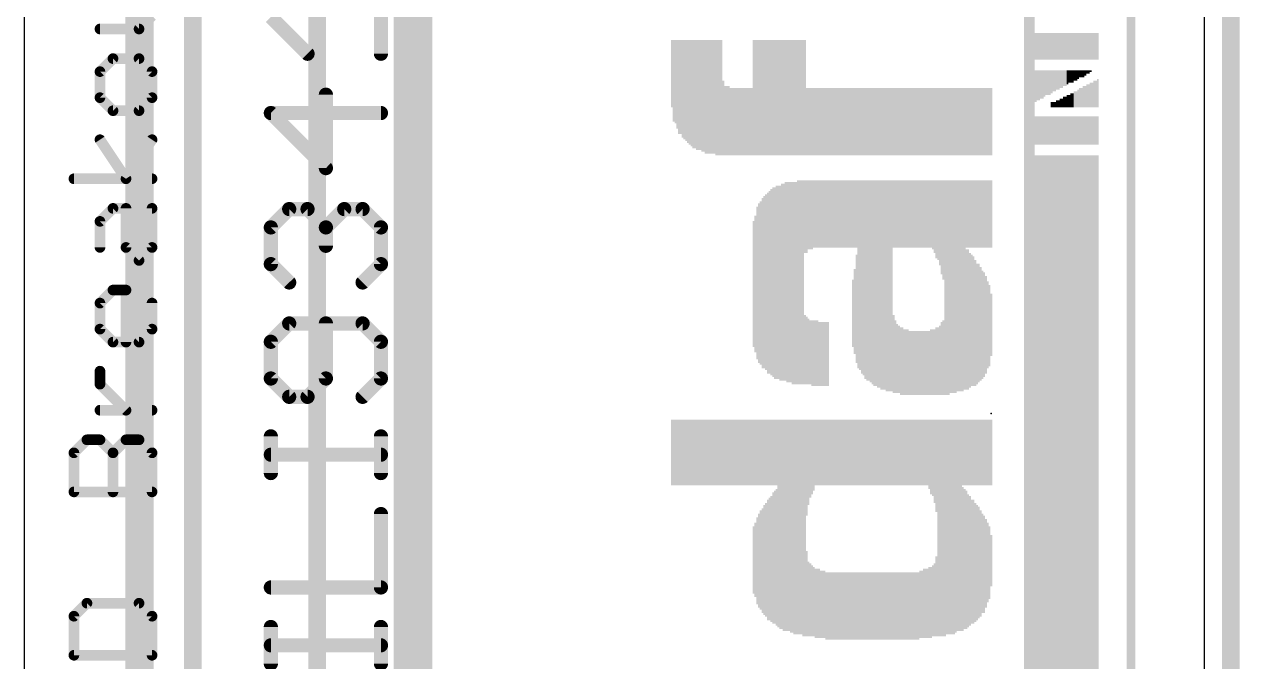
# Model space of a CAD drawing. Extents: x -0.6 to 62.7, y -0.8 to 53.6.
# Drawn here: x 45.34 to 62.74, y 22.74 to 31.86 of the extents above; entities that cross this region are included whole.
import ezdxf

# ---------------------------------------------------------------- set-up
doc = ezdxf.new("R2010")
doc.units = 0
for name, color, linetype in [('1', 12, 'CONTINUOUS'), ('16', 132, 'CONTINUOUS'), ('20', 53, 'CONTINUOUS'), ('21', 40, 'CONTINUOUS'), ('22', 6, 'CONTINUOUS'), ('24', 6, 'CONTINUOUS')]:
    doc.layers.add(name, color=color, linetype=linetype)

# ---------------------------------------------------------------- blocks, each defined once
blk = doc.blocks.new('RECT')
blk.add_solid([(-0.5, -0.5), (0.5, -0.5), (-0.5, 0.5), (0.5, 0.5)])

msp = doc.modelspace()

# ---------------------------------------------------------------- linework, layer by layer
at = {"layer": '1'}
for points, const_width in [([(62.611, -0.508), (62.611, 53.467)], 0.254), ([(47.752, 47.498), (47.752, 11.938)], 0.254), ([(46.99, 42.291), (46.99, 7.94)], 0.4064), ([(50.83, 9.84), (50.83, 41.559)], 0.4064)]:
    msp.add_lwpolyline(points, dxfattribs=dict(at, const_width=const_width))
at = {"layer": '16', "const_width": 0.254}
for points in [[(62.611, -0.635), (62.611, 53.34)], [(51.054, 38.608), (51.054, 9.525)], [(49.53, 10.922), (49.53, 37.338)]]:
    msp.add_lwpolyline(points, dxfattribs=at)
at = {"layer": '20'}
for p, q in [((62.23, 50.038), (62.23, 2.54)), ((45.339, 41.402), (45.339, 11.176))]:
    msp.add_line(p, q, dxfattribs=at)
at = {"layer": '21'}
for points, const_width in [([(50.4444, 31.4391), (50.4444, 32.4899)], 0.2032), ([(46.9814, 31.7933), (47.1678, 31.9798)], 0.1524), ([(49.3936, 31.4391), (48.8683, 31.9645)], 0.2032), ([(46.4221, 31.7933), (46.9814, 31.7933)], 0.1524), ([(46.6085, 31.3696), (46.4221, 31.1832)], 0.1524), ([(46.9814, 31.3696), (46.6085, 31.3696)], 0.1524), ([(47.1678, 31.1832), (46.9814, 31.3696)], 0.1524), ([(46.4221, 31.1832), (46.4221, 30.8104)], 0.1524), ([(47.1678, 30.8104), (47.1678, 31.1832)], 0.1524), ([(46.4221, 30.8104), (46.6085, 30.6239)], 0.1524), ([(46.9814, 30.6239), (47.1678, 30.8104)], 0.1524), ([(49.6563, 29.8019), (49.6563, 30.8527)], 0.2032), ([(46.6085, 30.6239), (46.9814, 30.6239)], 0.1524), ([(50.4444, 30.59), (48.8683, 30.59)], 0.2032), ([(48.8683, 30.59), (49.6563, 29.8019)], 0.2032), ([(46.795, 29.6494), (46.4221, 30.2087)], 0.1524), ([(47.1678, 30.2087), (46.795, 29.6494)], 0.1524), ([(47.1678, 29.6494), (46.0492, 29.6494)], 0.1524), ([(46.4221, 29.0393), (46.6085, 29.2258)], 0.1524), ([(46.6085, 29.2258), (47.1678, 29.2258)], 0.1524), ([(46.795, 28.6665), (46.795, 29.2258)], 0.1524), ([(47.1678, 29.2258), (47.1678, 28.6665)], 0.1524), ([(48.8683, 28.9529), (49.1309, 29.2156)], 0.2032), ([(49.1309, 29.2156), (49.3936, 29.2156)], 0.2032), ([(49.3936, 29.2156), (49.6563, 28.9529)], 0.2032), ([(49.6563, 28.9529), (49.919, 29.2156)], 0.2032), ([(49.919, 29.2156), (50.1817, 29.2156)], 0.2032), ([(50.1817, 29.2156), (50.4444, 28.9529)], 0.2032), ([(46.4221, 28.6665), (46.4221, 29.0393)], 0.1524), ([(48.8683, 28.4275), (48.8683, 28.9529)], 0.2032), ([(49.6563, 28.9529), (49.6563, 28.6902)], 0.2032), ([(50.4444, 28.9529), (50.4444, 28.4275)], 0.2032), ([(46.9814, 28.4801), (46.795, 28.6665)], 0.1524), ([(47.1678, 28.6665), (46.9814, 28.4801)], 0.1524), ([(49.1309, 28.1648), (48.8683, 28.4275)], 0.2032), ([(50.4444, 28.4275), (50.1817, 28.1648)], 0.2032), ([(46.4221, 27.8699), (46.6085, 28.0564)], 0.1524), ([(46.6085, 28.0564), (46.795, 28.0564)], 0.1524), ([(46.795, 28.0564), (46.795, 27.3107)], 0.1524), ([(46.4221, 27.4971), (46.4221, 27.8699)], 0.1524), ([(47.1678, 27.8699), (47.1678, 27.4971)], 0.1524), ([(49.1309, 27.5784), (48.8683, 27.3157)], 0.2032), ([(50.1817, 27.5784), (49.1309, 27.5784)], 0.2032), ([(49.6563, 26.7903), (49.6563, 27.5784)], 0.2032), ([(50.4444, 27.3157), (50.1817, 27.5784)], 0.2032), ([(46.6085, 27.3107), (46.4221, 27.4971)], 0.1524), ([(47.1678, 27.4971), (46.9814, 27.3107)], 0.1524), ([(46.9814, 27.3107), (46.6085, 27.3107)], 0.1524), ([(48.8683, 27.3157), (48.8683, 26.7903)], 0.2032), ([(50.4444, 26.7903), (50.4444, 27.3157)], 0.2032), ([(46.4221, 26.709), (46.4221, 26.8954)], 0.1524), ([(48.8683, 26.7903), (49.1309, 26.5276)], 0.2032), ([(49.3936, 26.5276), (49.6563, 26.7903)], 0.2032), ([(50.1817, 26.5276), (50.4444, 26.7903)], 0.2032), ([(46.795, 26.3362), (46.4221, 26.709)], 0.1524), ([(49.1309, 26.5276), (49.3936, 26.5276)], 0.2032), ([(47.1678, 26.3362), (46.4221, 26.3362)], 0.1524), ([(46.0492, 25.726), (46.2357, 25.9125)], 0.1524), ([(46.2357, 25.9125), (46.4221, 25.9125)], 0.1524), ([(46.4221, 25.9125), (46.6085, 25.726)], 0.1524), ([(46.6085, 25.726), (46.795, 25.9125)], 0.1524), ([(46.795, 25.9125), (46.9814, 25.9125)], 0.1524), ([(46.9814, 25.9125), (47.1678, 25.726)], 0.1524), ([(48.8683, 25.4362), (48.8683, 25.9616)], 0.2032), ([(50.4444, 25.4362), (50.4444, 25.9616)], 0.2032), ([(46.0492, 25.1668), (46.0492, 25.726)], 0.1524), ([(46.6085, 25.1668), (46.6085, 25.726)], 0.1524), ([(47.1678, 25.726), (47.1678, 25.1668)], 0.1524), ([(50.4444, 25.6989), (48.8683, 25.6989)], 0.2032), ([(47.1678, 25.1668), (46.0492, 25.1668)], 0.1524), ([(50.4444, 23.799), (50.4444, 24.8498)], 0.2032), ([(48.8683, 23.799), (50.4444, 23.799)], 0.2032), ([(46.2357, 23.5737), (46.0492, 23.3872)], 0.1524), ([(46.9814, 23.5737), (46.2357, 23.5737)], 0.1524), ([(47.1678, 23.3872), (46.9814, 23.5737)], 0.1524), ([(46.0492, 23.3872), (46.0492, 22.828)], 0.1524), ([(47.1678, 22.828), (47.1678, 23.3872)], 0.1524), ([(48.8683, 22.7076), (48.8683, 23.233)], 0.2032), ([(50.4444, 22.7076), (50.4444, 23.233)], 0.2032), ([(50.4444, 22.9703), (48.8683, 22.9703)], 0.2032), ([(46.0492, 22.828), (47.1678, 22.828)], 0.1524)]:
    msp.add_lwpolyline(points, dxfattribs=dict(at, const_width=const_width))
for points, const_width in [([(46.4221, 31.8314, 1), (46.4221, 31.7552)], 0.0762), ([(46.9544, 31.8203, 1), (47.0083, 31.7664)], 0.0762), ([(46.9814, 31.7552, 1), (46.9814, 31.8314)], 0.0762), ([(49.3577, 31.4032, 1), (49.4296, 31.475)], 0.1016), ([(46.6085, 31.4077, 1), (46.6085, 31.3315)], 0.0762), ([(46.6355, 31.3427, 1), (46.5816, 31.3966)], 0.0762), ([(47.0083, 31.3966, 1), (46.9544, 31.3427)], 0.0762), ([(46.9814, 31.3315, 1), (46.9814, 31.4077)], 0.0762), ([(50.3936, 31.4391, 1), (50.4952, 31.4391)], 0.1016), ([(46.4602, 31.1832, 1), (46.384, 31.1832)], 0.0762), ([(46.3952, 31.2102, 1), (46.449, 31.1563)], 0.0762), ([(47.2059, 31.1832, 1), (47.1297, 31.1832)], 0.0762), ([(47.1409, 31.1563, 1), (47.1947, 31.2102)], 0.0762), ([(46.449, 30.8373, 1), (46.3952, 30.7834)], 0.0762), ([(46.384, 30.8104, 1), (46.4602, 30.8104)], 0.0762), ([(47.1297, 30.8104, 1), (47.2059, 30.8104)], 0.0762), ([(47.1947, 30.7834, 1), (47.1409, 30.8373)], 0.0762), ([(49.7071, 30.8527, 1), (49.6055, 30.8527)], 0.1016), ([(46.6085, 30.662, 1), (46.6085, 30.5858)], 0.0762), ([(46.5816, 30.597, 1), (46.6355, 30.6509)], 0.0762), ([(46.9544, 30.6509, 1), (47.0083, 30.597)], 0.0762), ([(46.9814, 30.5858, 1), (46.9814, 30.662)], 0.0762), ([(48.9042, 30.6259, 1), (48.8323, 30.5541)], 0.1016), ([(48.8683, 30.6408, 1), (48.8683, 30.5392)], 0.1016), ([(50.4444, 30.5392, 1), (50.4444, 30.6408)], 0.1016), ([(46.4538, 30.2299, 1), (46.3904, 30.1876)], 0.0762), ([(47.1995, 30.1876, 1), (47.1361, 30.2299)], 0.0762), ([(49.6055, 29.8019, 1), (49.7071, 29.8019)], 0.1016), ([(49.6204, 29.766, 1), (49.6922, 29.8379)], 0.1016), ([(46.0492, 29.6875, 1), (46.0492, 29.6113)], 0.0762), ([(46.7632, 29.6706, 1), (46.8267, 29.6283)], 0.0762), ([(46.7632, 29.6283, 1), (46.8267, 29.6706)], 0.0762), ([(47.1678, 29.6113, 1), (47.1678, 29.6875)], 0.0762), ([(46.6085, 29.2639, 1), (46.6085, 29.1877)], 0.0762), ([(46.6355, 29.1988, 1), (46.5816, 29.2527)], 0.0762), ([(46.8331, 29.2258, 1), (46.7569, 29.2258)], 0.0762), ([(47.2059, 29.2258, 1), (47.1297, 29.2258)], 0.0762), ([(47.1678, 29.1877, 1), (47.1678, 29.2639)], 0.0762), ([(49.1309, 29.2663, 1), (49.1309, 29.1648)], 0.1016), ([(49.1669, 29.1796, 1), (49.095, 29.2515)], 0.1016), ([(49.4296, 29.2515, 1), (49.3577, 29.1796)], 0.1016), ([(49.3936, 29.1648, 1), (49.3936, 29.2663)], 0.1016), ([(49.919, 29.2663, 1), (49.919, 29.1648)], 0.1016), ([(49.9549, 29.1796, 1), (49.8831, 29.2515)], 0.1016), ([(50.2176, 29.2515, 1), (50.1458, 29.1796)], 0.1016), ([(50.1817, 29.1648, 1), (50.1817, 29.2663)], 0.1016), ([(46.4602, 29.0393, 1), (46.384, 29.0393)], 0.0762), ([(46.3952, 29.0663, 1), (46.449, 29.0124)], 0.0762), ([(48.8323, 28.9888, 1), (48.9042, 28.9169)], 0.1016), ([(48.9191, 28.9529, 1), (48.8175, 28.9529)], 0.1016), ([(49.7071, 28.9529, 1), (49.6055, 28.9529)], 0.1016), ([(49.6204, 28.9888, 1), (49.6922, 28.9169)], 0.1016), ([(49.6204, 28.9169, 1), (49.6922, 28.9888)], 0.1016), ([(50.4952, 28.9529, 1), (50.3936, 28.9529)], 0.1016), ([(50.4085, 28.9169, 1), (50.4803, 28.9888)], 0.1016), ([(46.8219, 28.6934, 1), (46.768, 28.6395)], 0.0762), ([(47.1947, 28.6395, 1), (47.1409, 28.6934)], 0.0762), ([(49.6055, 28.6902, 1), (49.7071, 28.6902)], 0.1016), ([(46.384, 28.6665, 1), (46.4602, 28.6665)], 0.0762), ([(46.7569, 28.6665, 1), (46.8331, 28.6665)], 0.0762), ([(46.9544, 28.507, 1), (47.0083, 28.4531)], 0.0762), ([(46.9544, 28.4531, 1), (47.0083, 28.507)], 0.0762), ([(47.1297, 28.6665, 1), (47.2059, 28.6665)], 0.0762), ([(48.9042, 28.4634, 1), (48.8323, 28.3916)], 0.1016), ([(48.8175, 28.4275, 1), (48.9191, 28.4275)], 0.1016), ([(50.3936, 28.4275, 1), (50.4952, 28.4275)], 0.1016), ([(50.4803, 28.3916, 1), (50.4085, 28.4634)], 0.1016), ([(49.095, 28.1289, 1), (49.1669, 28.2007)], 0.1016), ([(50.1458, 28.2007, 1), (50.2176, 28.1289)], 0.1016), ([(46.6085, 28.0945, 1), (46.6085, 28.0183)], 0.0762), ([(46.6355, 28.0294, 1), (46.5816, 28.0833)], 0.0762), ([(46.8331, 28.0564, 1), (46.7569, 28.0564)], 0.0762), ([(46.795, 28.0183, 1), (46.795, 28.0945)], 0.0762), ([(46.4602, 27.8699, 1), (46.384, 27.8699)], 0.0762), ([(46.3952, 27.8969, 1), (46.449, 27.843)], 0.0762), ([(47.2059, 27.8699, 1), (47.1297, 27.8699)], 0.0762), ([(49.1309, 27.6292, 1), (49.1309, 27.5276)], 0.1016), ([(49.1669, 27.5425, 1), (49.095, 27.6143)], 0.1016), ([(49.7071, 27.5784, 1), (49.6055, 27.5784)], 0.1016), ([(50.2176, 27.6143, 1), (50.1458, 27.5425)], 0.1016), ([(50.1817, 27.5276, 1), (50.1817, 27.6292)], 0.1016), ([(46.449, 27.524, 1), (46.3952, 27.4701)], 0.0762), ([(46.384, 27.4971, 1), (46.4602, 27.4971)], 0.0762), ([(47.1297, 27.4971, 1), (47.2059, 27.4971)], 0.0762), ([(47.1947, 27.4701, 1), (47.1409, 27.524)], 0.0762), ([(46.6085, 27.3488, 1), (46.6085, 27.2726)], 0.0762), ([(46.5816, 27.2837, 1), (46.6355, 27.3376)], 0.0762), ([(46.7569, 27.3107, 1), (46.8331, 27.3107)], 0.0762), ([(46.9544, 27.3376, 1), (47.0083, 27.2837)], 0.0762), ([(46.9814, 27.2726, 1), (46.9814, 27.3488)], 0.0762), ([(48.8323, 27.3516, 1), (48.9042, 27.2798)], 0.1016), ([(48.9191, 27.3157, 1), (48.8175, 27.3157)], 0.1016), ([(50.4952, 27.3157, 1), (50.3936, 27.3157)], 0.1016), ([(50.4085, 27.2798, 1), (50.4803, 27.3516)], 0.1016), ([(46.4602, 26.8954, 1), (46.384, 26.8954)], 0.0762), ([(48.9042, 26.8262, 1), (48.8323, 26.7544)], 0.1016), ([(48.8175, 26.7903, 1), (48.9191, 26.7903)], 0.1016), ([(49.6055, 26.7903, 1), (49.7071, 26.7903)], 0.1016), ([(49.6922, 26.7544, 1), (49.6204, 26.8262)], 0.1016), ([(50.3936, 26.7903, 1), (50.4952, 26.7903)], 0.1016), ([(50.4803, 26.7544, 1), (50.4085, 26.8262)], 0.1016), ([(46.384, 26.709, 1), (46.4602, 26.709)], 0.0762), ([(46.449, 26.7359, 1), (46.3952, 26.6821)], 0.0762), ([(49.1309, 26.5784, 1), (49.1309, 26.4768)], 0.1016), ([(49.3936, 26.4768, 1), (49.3936, 26.5784)], 0.1016), ([(49.095, 26.4917, 1), (49.1669, 26.5636)], 0.1016), ([(49.3577, 26.5636, 1), (49.4296, 26.4917)], 0.1016), ([(50.1458, 26.5636, 1), (50.2176, 26.4917)], 0.1016), ([(46.4221, 26.3743, 1), (46.4221, 26.2981)], 0.0762), ([(46.768, 26.3092, 1), (46.8219, 26.3631)], 0.0762), ([(47.1678, 26.2981, 1), (47.1678, 26.3743)], 0.0762), ([(46.2357, 25.9506, 1), (46.2357, 25.8744)], 0.0762), ([(46.2626, 25.8855, 1), (46.2087, 25.9394)], 0.0762), ([(46.449, 25.9394, 1), (46.3952, 25.8855)], 0.0762), ([(46.4221, 25.8744, 1), (46.4221, 25.9506)], 0.0762), ([(46.795, 25.9506, 1), (46.795, 25.8744)], 0.0762), ([(46.8219, 25.8855, 1), (46.768, 25.9394)], 0.0762), ([(47.0083, 25.9394, 1), (46.9544, 25.8855)], 0.0762), ([(46.9814, 25.8744, 1), (46.9814, 25.9506)], 0.0762), ([(48.9191, 25.9616, 1), (48.8175, 25.9616)], 0.1016), ([(50.4952, 25.9616, 1), (50.3936, 25.9616)], 0.1016), ([(46.0873, 25.726, 1), (46.0111, 25.726)], 0.0762), ([(46.0223, 25.753, 1), (46.0762, 25.6991)], 0.0762), ([(46.6466, 25.726, 1), (46.5704, 25.726)], 0.0762), ([(46.5816, 25.753, 1), (46.6355, 25.6991)], 0.0762), ([(46.5816, 25.6991, 1), (46.6355, 25.753)], 0.0762), ([(47.2059, 25.726, 1), (47.1297, 25.726)], 0.0762), ([(47.1409, 25.6991, 1), (47.1947, 25.753)], 0.0762), ([(48.8683, 25.7497, 1), (48.8683, 25.6481)], 0.1016), ([(50.4444, 25.6481, 1), (50.4444, 25.7497)], 0.1016), ([(48.8175, 25.4362, 1), (48.9191, 25.4362)], 0.1016), ([(50.3936, 25.4362, 1), (50.4952, 25.4362)], 0.1016), ([(46.0492, 25.2049, 1), (46.0492, 25.1287)], 0.0762), ([(47.1678, 25.1287, 1), (47.1678, 25.2049)], 0.0762), ([(46.0111, 25.1668, 1), (46.0873, 25.1668)], 0.0762), ([(46.5704, 25.1668, 1), (46.6466, 25.1668)], 0.0762), ([(47.1297, 25.1668, 1), (47.2059, 25.1668)], 0.0762), ([(50.4952, 24.8498, 1), (50.3936, 24.8498)], 0.1016), ([(48.8683, 23.8498, 1), (48.8683, 23.7482)], 0.1016), ([(50.3936, 23.799, 1), (50.4952, 23.799)], 0.1016), ([(50.4444, 23.7482, 1), (50.4444, 23.8498)], 0.1016), ([(46.2357, 23.6118, 1), (46.2357, 23.5356)], 0.0762), ([(46.2626, 23.5467, 1), (46.2087, 23.6006)], 0.0762), ([(47.0083, 23.6006, 1), (46.9544, 23.5467)], 0.0762), ([(46.9814, 23.5356, 1), (46.9814, 23.6118)], 0.0762), ([(46.0873, 23.3872, 1), (46.0111, 23.3872)], 0.0762), ([(46.0223, 23.4142, 1), (46.0762, 23.3603)], 0.0762), ([(47.2059, 23.3872, 1), (47.1297, 23.3872)], 0.0762), ([(47.1409, 23.3603, 1), (47.1947, 23.4142)], 0.0762), ([(48.9191, 23.233, 1), (48.8175, 23.233)], 0.1016), ([(50.4952, 23.233, 1), (50.3936, 23.233)], 0.1016), ([(48.8683, 23.0211, 1), (48.8683, 22.9195)], 0.1016), ([(50.4444, 22.9195, 1), (50.4444, 23.0211)], 0.1016), ([(46.0492, 22.8661, 1), (46.0492, 22.7899)], 0.0762), ([(46.0111, 22.828, 1), (46.0873, 22.828)], 0.0762), ([(47.1297, 22.828, 1), (47.2059, 22.828)], 0.0762), ([(47.1678, 22.7899, 1), (47.1678, 22.8661)], 0.0762), ([(48.8175, 22.7076, 1), (48.9191, 22.7076)], 0.1016), ([(50.3936, 22.7076, 1), (50.4952, 22.7076)], 0.1016)]:
    msp.add_lwpolyline(points, format="xyb", dxfattribs=dict(at, const_width=const_width))
at = {"layer": '22', "const_width": 0.127}
msp.add_lwpolyline([(61.182, 4.989), (61.182, 47.589)], dxfattribs=at)
at = {"layer": '24'}
msp.add_point((59.182, 26.289), dxfattribs=at)

# ---------------------------------------------------------------- block references
at = {"layer": '21', "yscale": 0.0254, "rotation": 90}
for p, xscale in [((59.6646, 30.226), 21.209), ((59.69, 30.226), 21.209), ((59.7154, 30.226), 21.209), ((59.7408, 30.226), 21.209), ((59.7662, 30.226), 21.209), ((59.7916, 30.226), 21.209), ((59.817, 31.5468), 0.381), ((59.8424, 31.5468), 0.381), ((59.8678, 31.5468), 0.381), ((59.8932, 31.5468), 0.381), ((59.9186, 31.5468), 0.381), ((59.944, 31.5468), 0.381), ((59.9694, 31.5468), 0.381), ((59.9948, 31.5468), 0.381), ((60.0202, 31.5468), 0.381), ((60.0456, 31.5468), 0.381), ((60.071, 31.5468), 0.381), ((60.0964, 31.5468), 0.381), ((60.1218, 31.5468), 0.381), ((60.1472, 31.5468), 0.381), ((60.1726, 31.5468), 0.381), ((60.198, 31.5468), 0.381), ((60.2234, 31.5468), 0.381), ((60.2488, 31.5468), 0.381), ((60.2742, 31.5468), 0.381), ((60.2996, 31.5468), 0.381), ((60.325, 31.5468), 0.381), ((60.3504, 31.5468), 0.381), ((60.3758, 31.5468), 0.381), ((60.4012, 31.5468), 0.381), ((60.4266, 31.5468), 0.381), ((60.452, 31.5468), 0.381), ((60.4774, 31.5468), 0.381), ((60.5028, 31.5468), 0.381), ((60.5282, 31.5468), 0.381), ((60.5536, 31.5468), 0.381), ((60.579, 31.5468), 0.381), ((60.6044, 31.5468), 0.381), ((60.6298, 31.5468), 0.381), ((60.6552, 31.5468), 0.381), ((60.6806, 31.5468), 0.381), ((60.706, 31.5468), 0.381), ((54.61, 31.1531), 0.9652), ((54.6354, 31.0515), 1.1684), ((54.6608, 31.0388), 1.1938), ((54.6862, 31.0007), 1.27), ((54.7116, 30.9626), 1.3462), ((54.737, 30.9626), 1.3462), ((54.7624, 30.9372), 1.397), ((54.7878, 30.9245), 1.4224), ((54.8132, 30.9118), 1.4478), ((54.8386, 30.8991), 1.4732), ((54.864, 30.8864), 1.4986), ((54.8894, 30.8737), 1.524), ((54.9148, 30.861), 1.5494), ((54.9402, 30.861), 1.5494), ((54.9656, 30.8483), 1.5748), ((54.991, 30.8483), 1.5748), ((55.0164, 30.8483), 1.5748), ((55.0418, 30.8356), 1.6002), ((55.0672, 30.8356), 1.6002), ((55.0926, 30.8229), 1.6256), ((55.118, 30.8229), 1.6256), ((55.1434, 30.8229), 1.6256), ((55.1688, 30.8229), 1.6256), ((55.1942, 30.8229), 1.6256), ((55.2196, 30.8229), 1.6256), ((55.245, 30.8102), 1.651), ((55.2704, 30.8102), 1.651), ((55.2958, 30.8102), 1.651), ((55.3212, 30.8102), 1.651), ((55.7784, 30.8102), 1.651), ((55.8038, 30.8102), 1.651), ((55.8292, 30.8102), 1.651), ((55.8546, 30.8102), 1.651), ((55.88, 30.8102), 1.651), ((55.9054, 30.8102), 1.651), ((55.9308, 30.8102), 1.651), ((55.9562, 30.8102), 1.651), ((55.9816, 30.8102), 1.651), ((56.007, 30.8102), 1.651), ((56.0324, 30.8102), 1.651), ((56.0578, 30.8102), 1.651), ((56.0832, 30.8102), 1.651), ((56.1086, 30.8102), 1.651), ((56.134, 30.8102), 1.651), ((56.1594, 30.8102), 1.651), ((56.1848, 30.8102), 1.651), ((56.2102, 30.8102), 1.651), ((56.2356, 30.8102), 1.651), ((56.261, 30.8102), 1.651), ((56.2864, 30.8102), 1.651), ((56.3118, 30.8102), 1.651), ((56.3372, 30.8102), 1.651), ((56.3626, 30.8102), 1.651), ((56.388, 30.8102), 1.651), ((56.4134, 30.8102), 1.651), ((56.4388, 30.8102), 1.651), ((56.4642, 30.8102), 1.651), ((56.4896, 30.8102), 1.651), ((56.515, 30.8102), 1.651), ((59.817, 30.9753), 0.4572), ((59.8424, 30.988), 0.4318), ((59.8678, 30.988), 0.4318), ((59.8932, 31.0007), 0.4064), ((59.9186, 31.0007), 0.4064), ((59.944, 31.0134), 0.381), ((59.9694, 31.0261), 0.3556), ((59.9948, 31.0261), 0.3556), ((60.0202, 31.0261), 0.3556), ((60.0456, 31.0388), 0.3302), ((60.071, 31.0515), 0.3048), ((60.0964, 31.0515), 0.3048), ((60.1218, 31.0642), 0.2794), ((60.1472, 31.0642), 0.2794), ((60.1726, 31.0769), 0.254), ((60.198, 31.0769), 0.254), ((60.2234, 31.0896), 0.2286), ((60.2488, 31.0896), 0.2286), ((60.2742, 31.1023), 0.2032), ((60.2996, 31.115), 0.1778), ((60.325, 31.115), 0.1778), ((60.3504, 31.115), 0.1778), ((60.3758, 31.1277), 0.1524), ((60.4012, 31.1277), 0.1524), ((60.4266, 31.1404), 0.127), ((60.452, 31.1531), 0.1016), ((60.4774, 31.1531), 0.1016), ((60.5028, 31.1531), 0.1016), ((60.5282, 31.1658), 0.0762), ((60.5536, 31.1785), 0.0508), ((60.579, 31.1785), 0.0508), ((60.6044, 31.1912), 0.0254), ((55.3466, 30.5181), 1.0668), ((55.372, 30.48), 0.9906), ((55.3974, 30.48), 0.9906), ((55.4228, 30.48), 0.9906), ((60.5028, 30.8229), 0.3048), ((60.5282, 30.8229), 0.3048), ((60.5536, 30.8356), 0.3302), ((60.579, 30.8356), 0.3302), ((60.6044, 30.8483), 0.3556), ((60.6298, 30.8483), 0.3556), ((60.6552, 30.861), 0.381), ((60.6806, 30.861), 0.381), ((60.706, 30.8737), 0.4064), ((55.4482, 30.4673), 0.9652), ((55.4736, 30.4673), 0.9652), ((55.499, 30.4673), 0.9652), ((55.5244, 30.4673), 0.9652), ((55.5498, 30.4673), 0.9652), ((55.5752, 30.4673), 0.9652), ((55.6006, 30.4673), 0.9652), ((55.626, 30.4673), 0.9652), ((55.6514, 30.4673), 0.9652), ((55.6768, 30.4673), 0.9652), ((55.7022, 30.4673), 0.9652), ((55.7276, 30.4673), 0.9652), ((55.753, 30.4673), 0.9652), ((56.5404, 30.4673), 0.9652), ((56.5658, 30.4673), 0.9652), ((56.5912, 30.4673), 0.9652), ((56.6166, 30.4673), 0.9652), ((56.642, 30.4673), 0.9652), ((56.6674, 30.4673), 0.9652), ((56.6928, 30.4673), 0.9652), ((56.7182, 30.4673), 0.9652), ((56.7436, 30.4673), 0.9652), ((56.769, 30.4673), 0.9652), ((56.7944, 30.4673), 0.9652), ((56.8198, 30.4673), 0.9652), ((56.8452, 30.4673), 0.9652), ((56.8706, 30.4673), 0.9652), ((56.896, 30.4673), 0.9652), ((56.9214, 30.4673), 0.9652), ((56.9468, 30.4673), 0.9652), ((56.9722, 30.4673), 0.9652), ((56.9976, 30.4673), 0.9652), ((57.023, 30.4673), 0.9652), ((57.0484, 30.4673), 0.9652), ((57.0738, 30.4673), 0.9652), ((57.0992, 30.4673), 0.9652), ((57.1246, 30.4673), 0.9652), ((57.15, 30.4673), 0.9652), ((57.1754, 30.4673), 0.9652), ((57.2008, 30.4673), 0.9652), ((57.2262, 30.4673), 0.9652), ((57.2516, 30.4673), 0.9652), ((57.277, 30.4673), 0.9652), ((57.3024, 30.4673), 0.9652), ((57.3278, 30.4673), 0.9652), ((57.3532, 30.4673), 0.9652), ((57.3786, 30.4673), 0.9652), ((57.404, 30.4673), 0.9652), ((57.4294, 30.4673), 0.9652), ((57.4548, 30.4673), 0.9652), ((57.4802, 30.4673), 0.9652), ((57.5056, 30.4673), 0.9652), ((57.531, 30.4673), 0.9652), ((57.5564, 30.4673), 0.9652), ((57.5818, 30.4673), 0.9652), ((57.6072, 30.4673), 0.9652), ((57.6326, 30.4673), 0.9652), ((57.658, 30.4673), 0.9652), ((57.6834, 30.4673), 0.9652), ((57.7088, 30.4673), 0.9652), ((57.7342, 30.4673), 0.9652), ((57.7596, 30.4673), 0.9652), ((57.785, 30.4673), 0.9652), ((57.8104, 30.4673), 0.9652), ((57.8358, 30.4673), 0.9652), ((57.8612, 30.4673), 0.9652), ((57.8866, 30.4673), 0.9652), ((57.912, 30.4673), 0.9652), ((57.9374, 30.4673), 0.9652), ((57.9628, 30.4673), 0.9652), ((57.9882, 30.4673), 0.9652), ((58.0136, 30.4673), 0.9652), ((58.039, 30.4673), 0.9652), ((58.0644, 30.4673), 0.9652), ((58.0898, 30.4673), 0.9652), ((58.1152, 30.4673), 0.9652), ((58.1406, 30.4673), 0.9652), ((58.166, 30.4673), 0.9652), ((58.1914, 30.4673), 0.9652), ((58.2168, 30.4673), 0.9652), ((58.2422, 30.4673), 0.9652), ((58.2676, 30.4673), 0.9652), ((58.293, 30.4673), 0.9652), ((58.3184, 30.4673), 0.9652), ((58.3438, 30.4673), 0.9652), ((58.3692, 30.4673), 0.9652), ((58.3946, 30.4673), 0.9652), ((58.42, 30.4673), 0.9652), ((58.4454, 30.4673), 0.9652), ((58.4708, 30.4673), 0.9652), ((58.4962, 30.4673), 0.9652), ((58.5216, 30.4673), 0.9652), ((58.547, 30.4673), 0.9652), ((58.5724, 30.4673), 0.9652), ((58.5978, 30.4673), 0.9652), ((58.6232, 30.4673), 0.9652), ((58.6486, 30.4673), 0.9652), ((58.674, 30.4673), 0.9652), ((58.6994, 30.4673), 0.9652), ((58.7248, 30.4673), 0.9652), ((58.7502, 30.4673), 0.9652), ((58.7756, 30.4673), 0.9652), ((58.801, 30.4673), 0.9652), ((58.8264, 30.4673), 0.9652), ((58.8518, 30.4673), 0.9652), ((58.8772, 30.4673), 0.9652), ((58.9026, 30.4673), 0.9652), ((58.928, 30.4673), 0.9652), ((58.9534, 30.4673), 0.9652), ((58.9788, 30.4673), 0.9652), ((59.0042, 30.4673), 0.9652), ((59.0296, 30.4673), 0.9652), ((59.055, 30.4673), 0.9652), ((59.0804, 30.4673), 0.9652), ((59.1058, 30.4673), 0.9652), ((59.1312, 30.4673), 0.9652), ((59.1566, 30.4673), 0.9652), ((59.182, 30.4673), 0.9652), ((60.1726, 30.734), 0.127), ((60.198, 30.734), 0.127), ((60.2234, 30.7467), 0.1524), ((60.2488, 30.7467), 0.1524), ((60.2742, 30.7594), 0.1778), ((60.2996, 30.7594), 0.1778), ((60.325, 30.7721), 0.2032), ((60.3504, 30.7721), 0.2032), ((60.3758, 30.7848), 0.2286), ((60.4012, 30.7848), 0.2286), ((60.4266, 30.7975), 0.254), ((60.452, 30.8102), 0.2794), ((60.4774, 30.8102), 0.2794), ((60.0456, 30.7086), 0.0762), ((60.071, 30.7086), 0.0762), ((60.0964, 30.7086), 0.0762), ((60.1218, 30.7213), 0.1016), ((60.1472, 30.7213), 0.1016), ((59.817, 30.3403), 0.4064), ((59.8424, 30.3403), 0.4064), ((59.8678, 30.3403), 0.4064), ((59.8932, 30.3403), 0.4064), ((59.9186, 30.3403), 0.4064), ((59.944, 30.3403), 0.4064), ((59.9694, 30.3403), 0.4064), ((59.9948, 30.3403), 0.4064), ((60.0202, 30.3403), 0.4064), ((60.0456, 30.3403), 0.4064), ((60.071, 30.3403), 0.4064), ((60.0964, 30.3403), 0.4064), ((60.1218, 30.3403), 0.4064), ((60.1472, 30.3403), 0.4064), ((60.1726, 30.3403), 0.4064), ((60.198, 30.3403), 0.4064), ((60.2234, 30.3403), 0.4064), ((60.2488, 30.3403), 0.4064), ((60.2742, 30.3403), 0.4064), ((60.2996, 30.3403), 0.4064), ((60.325, 30.3403), 0.4064), ((60.3504, 30.3403), 0.4064), ((60.3758, 30.3403), 0.4064), ((60.4012, 30.3403), 0.4064), ((60.4266, 30.3403), 0.4064), ((60.452, 30.3403), 0.4064), ((60.4774, 30.3403), 0.4064), ((60.5028, 30.3403), 0.4064), ((60.5282, 30.3403), 0.4064), ((60.5536, 30.3403), 0.4064), ((60.579, 30.3403), 0.4064), ((60.6044, 30.3403), 0.4064), ((60.6298, 30.3403), 0.4064), ((60.6552, 30.3403), 0.4064), ((60.6806, 30.3403), 0.4064), ((60.706, 30.3403), 0.4064), ((59.817, 24.8031), 10.3632), ((59.8424, 24.8031), 10.3632), ((59.8678, 24.8031), 10.3632), ((59.8932, 24.8031), 10.3632), ((59.9186, 24.8031), 10.3632), ((59.944, 24.8031), 10.3632), ((59.9694, 24.8031), 10.3632), ((59.9948, 24.8031), 10.3632), ((60.0202, 24.8031), 10.3632), ((60.0456, 24.8031), 10.3632), ((60.071, 24.8031), 10.3632), ((60.0964, 24.8031), 10.3632), ((60.1218, 24.8031), 10.3632), ((60.1472, 24.8031), 10.3632), ((60.1726, 24.8031), 10.3632), ((60.198, 24.8031), 10.3632), ((60.2234, 24.8031), 10.3632), ((60.2488, 24.8031), 10.3632), ((60.2742, 24.8031), 10.3632), ((60.2996, 24.8031), 10.3632), ((60.325, 24.8031), 10.3632), ((60.3504, 24.8031), 10.3632), ((60.3758, 24.8031), 10.3632), ((60.4012, 24.8031), 10.3632), ((60.4266, 24.8031), 10.3632), ((60.452, 24.8031), 10.3632), ((60.4774, 24.8031), 10.3632), ((60.5028, 24.8031), 10.3632), ((60.5282, 24.8031), 10.3632), ((60.5536, 24.8031), 10.3632), ((60.579, 24.8031), 10.3632), ((60.6044, 24.8031), 10.3632), ((60.6298, 24.8031), 10.3632), ((60.6552, 24.8031), 10.3632), ((60.6806, 24.8031), 10.3632), ((60.706, 24.8031), 10.3632), ((56.1848, 28.1686), 2.8194), ((56.2102, 28.1686), 2.8194), ((56.2356, 28.1813), 2.8448), ((56.261, 28.1686), 2.8702), ((56.2864, 28.1686), 2.8702), ((56.3118, 28.1686), 2.8702), ((56.3372, 28.1559), 2.8956), ((56.3626, 28.1559), 2.8956), ((56.388, 28.1559), 2.8956), ((56.4134, 28.1686), 2.921), ((56.4388, 28.1686), 2.921), ((56.4642, 28.1686), 2.921), ((56.4896, 28.1686), 2.921), ((56.515, 29.1084), 1.0414), ((56.5404, 29.1084), 1.0414), ((56.5658, 29.1338), 0.9906), ((56.5912, 29.1338), 0.9906), ((56.6166, 29.1338), 0.9906), ((56.642, 29.1465), 0.9652), ((56.6674, 29.1465), 0.9652), ((56.6928, 29.1465), 0.9652), ((56.7182, 29.1465), 0.9652), ((56.7436, 29.1465), 0.9652), ((56.769, 29.1465), 0.9652), ((56.7944, 29.1465), 0.9652), ((56.8198, 29.1465), 0.9652), ((56.8452, 29.1465), 0.9652), ((56.8706, 29.1465), 0.9652), ((56.896, 29.1465), 0.9652), ((56.9214, 29.1465), 0.9652), ((56.9468, 29.1465), 0.9652), ((56.9722, 29.1465), 0.9652), ((56.9976, 29.1465), 0.9652), ((57.023, 29.1465), 0.9652), ((57.0484, 29.1465), 0.9652), ((57.0738, 29.1465), 0.9652), ((57.0992, 29.1465), 0.9652), ((57.1246, 29.1465), 0.9652), ((57.15, 29.1465), 0.9652), ((57.1754, 29.1465), 0.9652), ((57.2008, 29.1465), 0.9652), ((57.2262, 29.1465), 0.9652), ((57.2516, 29.1465), 0.9652), ((57.277, 28.2829), 2.6924), ((57.3024, 28.2702), 2.7178), ((57.3278, 28.2448), 2.7686), ((57.3532, 28.2321), 2.794), ((57.3786, 28.2067), 2.8448), ((57.404, 28.194), 2.8702), ((57.4294, 28.194), 2.8702), ((57.4548, 28.1813), 2.8956), ((57.4802, 28.1686), 2.921), ((57.5056, 28.1559), 2.9464), ((57.531, 28.1559), 2.9464), ((57.5564, 28.1432), 2.9718), ((57.5818, 28.1432), 2.9718), ((57.6072, 28.1305), 2.9972), ((57.6326, 28.1305), 2.9972), ((57.658, 28.1305), 2.9972), ((57.6834, 28.1178), 3.0226), ((57.7088, 28.1178), 3.0226), ((57.7342, 28.1178), 3.0226), ((57.7596, 28.1178), 3.0226), ((57.785, 29.1465), 0.9652), ((57.8104, 29.1465), 0.9652), ((57.8358, 29.1465), 0.9652), ((57.8612, 29.1465), 0.9652), ((57.8866, 29.1465), 0.9652), ((57.912, 29.1465), 0.9652), ((57.9374, 29.1465), 0.9652), ((57.9628, 29.1465), 0.9652), ((57.9882, 29.1465), 0.9652), ((58.0136, 29.1465), 0.9652), ((58.039, 29.1465), 0.9652), ((58.0644, 29.1465), 0.9652), ((58.0898, 29.1465), 0.9652), ((58.1152, 29.1465), 0.9652), ((58.1406, 29.1465), 0.9652), ((58.166, 29.1465), 0.9652), ((58.1914, 29.1465), 0.9652), ((58.2168, 29.1465), 0.9652), ((58.2422, 29.1465), 0.9652), ((58.2676, 29.1465), 0.9652), ((58.293, 29.1465), 0.9652), ((58.3184, 29.1465), 0.9652), ((58.3438, 29.1338), 0.9906), ((58.3692, 29.1084), 1.0414), ((58.3946, 29.0703), 1.1176), ((58.42, 29.0576), 1.143), ((58.4454, 29.0195), 1.2192), ((58.4708, 28.956), 1.3462), ((58.4962, 28.9179), 1.4224), ((58.5216, 28.0924), 3.0734), ((58.547, 28.0924), 3.0734), ((58.5724, 28.0924), 3.0734), ((58.5978, 28.1051), 3.048), ((58.6232, 28.1051), 3.048), ((58.6486, 28.1051), 3.048), ((58.674, 28.1051), 3.048), ((58.6994, 28.1178), 3.0226), ((58.7248, 28.1178), 3.0226), ((58.7502, 28.1178), 3.0226), ((58.7756, 28.1178), 3.0226), ((58.801, 28.1305), 2.9972), ((58.8264, 29.1465), 0.9652), ((58.8518, 29.1465), 0.9652), ((58.8772, 29.1465), 0.9652), ((58.9026, 29.1465), 0.9652), ((58.928, 29.1465), 0.9652), ((58.9534, 29.1465), 0.9652), ((58.9788, 29.1465), 0.9652), ((59.0042, 29.1465), 0.9652), ((59.0296, 29.1465), 0.9652), ((59.055, 29.1465), 0.9652), ((59.0804, 29.1465), 0.9652), ((59.1058, 29.1465), 0.9652), ((59.1312, 29.1465), 0.9652), ((59.1566, 29.1465), 0.9652), ((59.182, 29.1465), 0.9652), ((55.9562, 28.1686), 2.5146), ((55.9816, 28.1559), 2.5908), ((56.007, 28.1686), 2.6162), ((56.0324, 28.1686), 2.667), ((56.0578, 28.1686), 2.7178), ((56.0832, 28.1559), 2.7432), ((56.1086, 28.1686), 2.7686), ((56.134, 28.1686), 2.7686), ((56.1594, 28.1559), 2.794), ((55.8292, 28.1559), 2.1844), ((55.8546, 28.1559), 2.286), ((55.88, 28.1559), 2.3368), ((55.9054, 28.1559), 2.4384), ((55.9308, 28.1686), 2.4638), ((55.8038, 28.1432), 1.9558), ((55.7784, 28.1432), 1.8034), ((57.2516, 27.7876), 1.5494), ((58.8264, 27.6352), 2.0066), ((58.8518, 27.6352), 2.0066), ((58.8772, 27.6225), 1.9304), ((58.9026, 27.6225), 1.8796), ((58.928, 27.6098), 1.8542), ((58.9534, 27.5844), 1.8034), ((58.9788, 27.5717), 1.7272), ((59.0042, 27.5844), 1.7018), ((59.0296, 27.5717), 1.6256), ((57.2008, 27.7241), 0.9652), ((57.2262, 27.7495), 1.2192), ((59.055, 27.559), 1.5494), ((59.0804, 27.559), 1.4986), ((59.1058, 27.559), 1.397), ((59.1312, 27.559), 1.2446), ((59.1566, 27.5463), 1.1684), ((59.182, 27.559), 0.889), ((56.515, 27.2034), 0.9906), ((56.5404, 27.1907), 0.9652), ((57.785, 27.1399), 1.1176), ((56.5658, 27.178), 0.9398), ((56.5912, 27.1653), 0.9144), ((56.6166, 27.1526), 0.9398), ((56.642, 27.1526), 0.9398), ((56.6674, 27.1526), 0.9398), ((56.6928, 27.1526), 0.9398), ((56.7182, 27.1399), 0.9144), ((56.7436, 27.1399), 0.9144), ((56.769, 27.1399), 0.9144), ((56.7944, 27.1399), 0.9144), ((56.8198, 27.1399), 0.9144), ((56.8452, 27.1399), 0.9144), ((57.8104, 27.1018), 1.0414), ((57.8358, 27.0764), 0.9906), ((57.8612, 27.0637), 0.9652), ((57.8866, 27.0383), 0.9652), ((57.912, 27.0383), 0.9652), ((57.9374, 27.0256), 0.9398), ((57.9628, 27.0256), 0.9398), ((57.9882, 27.0256), 0.9398), ((58.3184, 27.0256), 0.9398), ((58.3438, 27.0256), 0.9398), ((58.3692, 27.0256), 0.9398), ((58.3946, 27.0383), 0.9652), ((58.42, 27.0383), 0.9652), ((58.4454, 27.051), 0.9906), ((58.4708, 27.0764), 1.0414), ((58.4962, 27.0891), 1.0668), ((58.0136, 27.0129), 0.9144), ((58.039, 27.0129), 0.9144), ((58.0644, 27.0129), 0.9144), ((58.0898, 27.0129), 0.9144), ((58.1152, 27.0129), 0.9144), ((58.1406, 27.0129), 0.9144), ((58.166, 27.0129), 0.9144), ((58.1914, 27.0129), 0.9144), ((58.2168, 27.0129), 0.9144), ((58.2422, 27.0129), 0.9144), ((58.2676, 27.0129), 0.9144), ((58.293, 27.0129), 0.9144), ((54.61, 25.7302), 0.9398), ((54.6354, 25.7302), 0.9398), ((54.6608, 25.7302), 0.9398), ((54.6862, 25.7302), 0.9398), ((54.7116, 25.7302), 0.9398), ((54.737, 25.7302), 0.9398), ((54.7624, 25.7302), 0.9398), ((54.7878, 25.7302), 0.9398), ((54.8132, 25.7302), 0.9398), ((54.8386, 25.7302), 0.9398), ((54.864, 25.7302), 0.9398), ((54.8894, 25.7302), 0.9398), ((54.9148, 25.7302), 0.9398), ((54.9402, 25.7302), 0.9398), ((54.9656, 25.7302), 0.9398), ((54.991, 25.7302), 0.9398), ((55.0164, 25.7302), 0.9398), ((55.0418, 25.7302), 0.9398), ((55.0672, 25.7302), 0.9398), ((55.0926, 25.7302), 0.9398), ((55.118, 25.7302), 0.9398), ((55.1434, 25.7302), 0.9398), ((55.1688, 25.7302), 0.9398), ((55.1942, 25.7302), 0.9398), ((55.2196, 25.7302), 0.9398), ((55.245, 25.7302), 0.9398), ((55.2704, 25.7302), 0.9398), ((55.2958, 25.7302), 0.9398), ((55.3212, 25.7302), 0.9398), ((55.3466, 25.7302), 0.9398), ((55.372, 25.7302), 0.9398), ((55.3974, 25.7302), 0.9398), ((55.4228, 25.7302), 0.9398), ((55.4482, 25.7302), 0.9398), ((55.4736, 25.7302), 0.9398), ((55.499, 25.7302), 0.9398), ((55.5244, 25.7302), 0.9398), ((55.5498, 25.7302), 0.9398), ((55.5752, 25.7302), 0.9398), ((55.6006, 25.7302), 0.9398), ((55.626, 25.7302), 0.9398), ((55.6514, 25.7302), 0.9398), ((55.6768, 25.7302), 0.9398), ((55.7022, 25.7302), 0.9398), ((55.7276, 25.7302), 0.9398), ((55.753, 25.7302), 0.9398), ((55.7784, 25.7302), 0.9398), ((55.8038, 25.7302), 0.9398), ((55.8292, 25.7302), 0.9398), ((55.8546, 25.7302), 0.9398), ((55.88, 25.7302), 0.9398), ((55.9054, 25.7302), 0.9398), ((55.9308, 25.7302), 0.9398), ((55.9562, 25.7302), 0.9398), ((55.9816, 25.7302), 0.9398), ((56.007, 25.7302), 0.9398), ((56.0324, 25.7302), 0.9398), ((56.0578, 25.7302), 0.9398), ((56.0832, 25.7302), 0.9398), ((56.1086, 25.7302), 0.9398), ((56.134, 24.7142), 2.9718), ((56.1594, 24.7015), 2.9972), ((56.1848, 24.7015), 2.9972), ((56.2102, 24.6888), 3.0226), ((56.2356, 24.6888), 3.0226), ((56.261, 24.6888), 3.0226), ((56.2864, 24.6888), 3.0226), ((56.3118, 24.6761), 3.048), ((56.3372, 24.6761), 3.048), ((56.3626, 24.6634), 3.0734), ((56.388, 24.6634), 3.0734), ((56.4134, 24.6634), 3.0734), ((56.4388, 24.6634), 3.0734), ((56.4642, 24.6634), 3.0734), ((56.4896, 24.6507), 3.0988), ((56.515, 24.6507), 3.0988), ((56.5404, 25.5143), 1.3716), ((56.5658, 25.5905), 1.2192), ((56.5912, 25.6413), 1.1176), ((56.6166, 25.6667), 1.0668), ((56.642, 25.6921), 1.016), ((56.6674, 25.7302), 0.9398), ((56.6928, 25.7302), 0.9398), ((56.7182, 25.7302), 0.9398), ((56.7436, 25.7302), 0.9398), ((56.769, 25.7302), 0.9398), ((56.7944, 25.7302), 0.9398), ((56.8198, 25.7302), 0.9398), ((56.8452, 25.7302), 0.9398), ((56.8706, 25.7302), 0.9398), ((56.896, 25.7302), 0.9398), ((56.9214, 25.7302), 0.9398), ((56.9468, 25.7302), 0.9398), ((56.9722, 25.7302), 0.9398), ((56.9976, 25.7302), 0.9398), ((57.023, 25.7302), 0.9398), ((57.0484, 25.7302), 0.9398), ((57.0738, 25.7302), 0.9398), ((57.0992, 25.7302), 0.9398), ((57.1246, 25.7302), 0.9398), ((57.15, 25.7302), 0.9398), ((57.1754, 25.7302), 0.9398), ((57.2008, 25.7302), 0.9398), ((57.2262, 25.7302), 0.9398), ((57.2516, 25.7302), 0.9398), ((57.277, 25.7302), 0.9398), ((57.3024, 25.7302), 0.9398), ((57.3278, 25.7302), 0.9398), ((57.3532, 25.7302), 0.9398), ((57.3786, 25.7302), 0.9398), ((57.404, 25.7302), 0.9398), ((57.4294, 25.7302), 0.9398), ((57.4548, 25.7302), 0.9398), ((57.4802, 25.7302), 0.9398), ((57.5056, 25.7302), 0.9398), ((57.531, 25.7302), 0.9398), ((57.5564, 25.7302), 0.9398), ((57.5818, 25.7302), 0.9398), ((57.6072, 25.7302), 0.9398), ((57.6326, 25.7302), 0.9398), ((57.658, 25.7302), 0.9398), ((57.6834, 25.7302), 0.9398), ((57.7088, 25.7302), 0.9398), ((57.7342, 25.7302), 0.9398), ((57.7596, 25.7302), 0.9398), ((57.785, 25.7302), 0.9398), ((57.8104, 25.7302), 0.9398), ((57.8358, 25.7302), 0.9398), ((57.8612, 25.7302), 0.9398), ((57.8866, 25.7302), 0.9398), ((57.912, 25.7302), 0.9398), ((57.9374, 25.7302), 0.9398), ((57.9628, 25.7302), 0.9398), ((57.9882, 25.7302), 0.9398), ((58.0136, 25.7302), 0.9398), ((58.039, 25.7302), 0.9398), ((58.0644, 25.7302), 0.9398), ((58.0898, 25.7302), 0.9398), ((58.1152, 25.7302), 0.9398), ((58.1406, 25.7302), 0.9398), ((58.166, 25.7302), 0.9398), ((58.1914, 25.7302), 0.9398), ((58.2168, 25.7302), 0.9398), ((58.2422, 25.7302), 0.9398), ((58.2676, 25.7302), 0.9398), ((58.293, 25.7048), 0.9906), ((58.3184, 25.6667), 1.0668), ((58.3438, 25.654), 1.0922), ((58.3692, 25.6032), 1.1938), ((58.3946, 25.5397), 1.3208), ((58.42, 24.6507), 3.0988), ((58.4454, 24.6507), 3.0988), ((58.4708, 24.6507), 3.0988), ((58.4962, 24.6507), 3.0988), ((58.5216, 24.6507), 3.0988), ((58.547, 24.6634), 3.0734), ((58.5724, 24.6634), 3.0734), ((58.5978, 24.6634), 3.0734), ((58.6232, 24.6634), 3.0734), ((58.6486, 24.6634), 3.0734), ((58.674, 24.6761), 3.048), ((58.6994, 24.6888), 3.0226), ((58.7248, 24.6888), 3.0226), ((58.7502, 24.6888), 3.0226), ((58.7756, 25.7302), 0.9398), ((58.801, 25.7302), 0.9398), ((58.8264, 25.7302), 0.9398), ((58.8518, 25.7302), 0.9398), ((58.8772, 25.7302), 0.9398), ((58.9026, 25.7302), 0.9398), ((58.928, 25.7302), 0.9398), ((58.9534, 25.7302), 0.9398), ((58.9788, 25.7302), 0.9398), ((59.0042, 25.7302), 0.9398), ((59.0296, 25.7302), 0.9398), ((59.055, 25.7302), 0.9398), ((59.0804, 25.7302), 0.9398), ((59.1058, 25.7302), 0.9398), ((59.1312, 25.7302), 0.9398), ((59.1566, 25.7302), 0.9398), ((59.182, 25.7302), 0.9398), ((58.7756, 24.2062), 2.0574), ((55.9816, 24.1935), 1.7272), ((56.007, 24.2062), 1.7526), ((56.0324, 24.2062), 1.8034), ((56.0578, 24.2189), 1.8796), ((56.0832, 24.2316), 1.905), ((56.1086, 24.2316), 1.9558), ((58.801, 24.2062), 2.0066), ((58.8264, 24.1935), 1.9812), ((58.8518, 24.1808), 1.905), ((58.8772, 24.1808), 1.8542), ((58.9026, 24.1681), 1.778), ((58.928, 24.1681), 1.778), ((55.88, 24.1935), 1.4224), ((55.9054, 24.1808), 1.4986), ((55.9308, 24.1935), 1.5748), ((55.9562, 24.1935), 1.6256), ((58.9534, 24.1554), 1.7018), ((58.9788, 24.1554), 1.651), ((59.0042, 24.1554), 1.6002), ((59.0296, 24.1427), 1.524), ((55.8038, 24.1935), 1.0668), ((55.8292, 24.1808), 1.2446), ((55.8546, 24.1808), 1.3462), ((59.055, 24.1427), 1.4224), ((59.0804, 24.13), 1.397), ((59.1058, 24.1427), 1.27), ((59.1312, 24.1554), 1.143), ((55.7784, 24.1935), 0.9652), ((59.1566, 24.1554), 1.0414), ((59.182, 24.1808), 0.7366), ((56.5404, 23.7109), 1.2192), ((58.3946, 23.6728), 1.143), ((56.5658, 23.6347), 1.0668), ((56.5912, 23.622), 1.0414), ((56.6166, 23.6093), 1.016), ((56.642, 23.5966), 0.9906), ((56.6674, 23.5712), 0.9906), ((56.6928, 23.5712), 0.9906), ((56.7182, 23.5712), 0.9906), ((56.7436, 23.5585), 0.9652), ((56.769, 23.5585), 0.9652), ((56.7944, 23.5585), 0.9652), ((56.8198, 23.5331), 0.9652), ((56.8452, 23.5331), 0.9652), ((56.8706, 23.5331), 0.9652), ((56.896, 23.5331), 0.9652), ((56.9214, 23.5331), 0.9652), ((56.9468, 23.5331), 0.9652), ((56.9722, 23.5331), 0.9652), ((56.9976, 23.5331), 0.9652), ((57.023, 23.5331), 0.9652), ((57.0484, 23.5331), 0.9652), ((57.0738, 23.5331), 0.9652), ((57.0992, 23.5331), 0.9652), ((57.1246, 23.5331), 0.9652), ((57.15, 23.5331), 0.9652), ((57.1754, 23.5331), 0.9652), ((57.2008, 23.5331), 0.9652), ((57.2262, 23.5331), 0.9652), ((57.2516, 23.5331), 0.9652), ((57.277, 23.5331), 0.9652), ((57.3024, 23.5331), 0.9652), ((57.3278, 23.5331), 0.9652), ((57.3532, 23.5331), 0.9652), ((57.3786, 23.5331), 0.9652), ((57.404, 23.5331), 0.9652), ((57.4294, 23.5331), 0.9652), ((57.4548, 23.5331), 0.9652), ((57.4802, 23.5331), 0.9652), ((57.5056, 23.5331), 0.9652), ((57.531, 23.5331), 0.9652), ((57.5564, 23.5331), 0.9652), ((57.5818, 23.5331), 0.9652), ((57.6072, 23.5331), 0.9652), ((57.6326, 23.5331), 0.9652), ((57.658, 23.5331), 0.9652), ((57.6834, 23.5331), 0.9652), ((57.7088, 23.5331), 0.9652), ((57.7342, 23.5331), 0.9652), ((57.7596, 23.5331), 0.9652), ((57.785, 23.5331), 0.9652), ((57.8104, 23.5331), 0.9652), ((57.8358, 23.5331), 0.9652), ((57.8612, 23.5331), 0.9652), ((57.8866, 23.5331), 0.9652), ((57.912, 23.5331), 0.9652), ((57.9374, 23.5331), 0.9652), ((57.9628, 23.5331), 0.9652), ((57.9882, 23.5331), 0.9652), ((58.0136, 23.5331), 0.9652), ((58.039, 23.5331), 0.9652), ((58.0644, 23.5331), 0.9652), ((58.0898, 23.5331), 0.9652), ((58.1152, 23.5331), 0.9652), ((58.1406, 23.5331), 0.9652), ((58.166, 23.5585), 0.9652), ((58.1914, 23.5585), 0.9652), ((58.2168, 23.5712), 0.9906), ((58.2422, 23.5712), 0.9906), ((58.2676, 23.5712), 0.9906), ((58.293, 23.5839), 1.016), ((58.3184, 23.5839), 1.016), ((58.3438, 23.6093), 1.016), ((58.3692, 23.622), 1.0414)]:
    msp.add_blockref('RECT', p, dxfattribs=dict(at, xscale=xscale))

doc.saveas('drawing.dxf')
